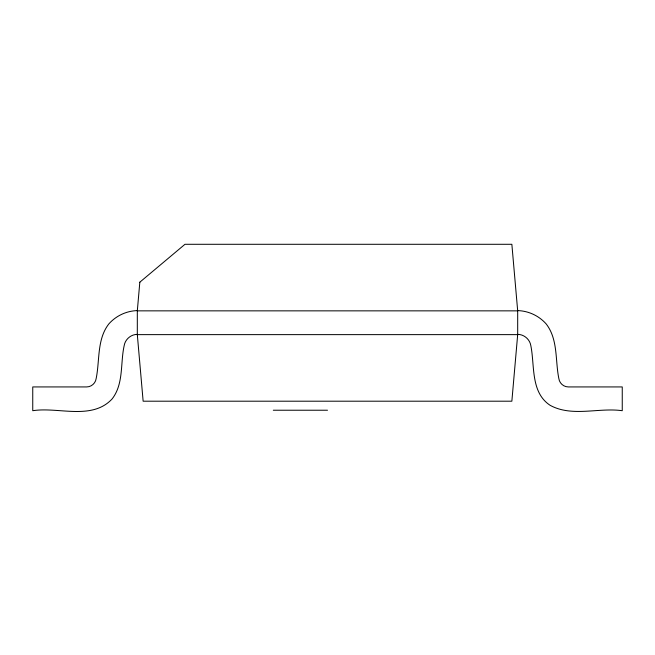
<?xml version="1.0" encoding="UTF-8"?>
<svg xmlns="http://www.w3.org/2000/svg" width="655" height="655" viewBox="0 0 655 655"><rect width="100%" height="100%" fill="white"/><g stroke="black" fill="none" stroke-linecap="round" stroke-linejoin="round"><path stroke-width="0.98" d="M517.687 334.361C524.139 334.394 529.928 339.413 530.861 345.799C534.848 365.736 530.476 392.279 550.061 405.273C571.987 417.341 598.662 407.361 622.25 410.71L622.25 386.933L568.286 386.933C563.611 386.917 559.435 383.224 558.846 378.582C555.121 360.43 558.207 339.429 546.172 323.93C538.901 315.759 528.618 310.945 517.687 310.593L517.687 334.631L511.858 401.196L143.142 401.196L137.313 334.631L137.313 310.593C126.382 310.945 116.099 315.759 108.828 323.93C96.793 339.429 99.879 360.43 96.154 378.582C95.564 383.224 91.389 386.917 86.714 386.933L32.75 386.933L32.75 410.71C58.336 406.649 91.864 420.707 112.136 398.911C123.828 383.887 120.266 363.337 124.139 345.799C125.072 339.413 130.861 334.394 137.313 334.361M137.313 334.631L517.687 334.631M273.299 410.226L327.5 410.226M139.826 282.19L137.313 310.855L517.687 310.855L511.858 244.29L184.98 244.29L139.826 282.19"/></g></svg>
